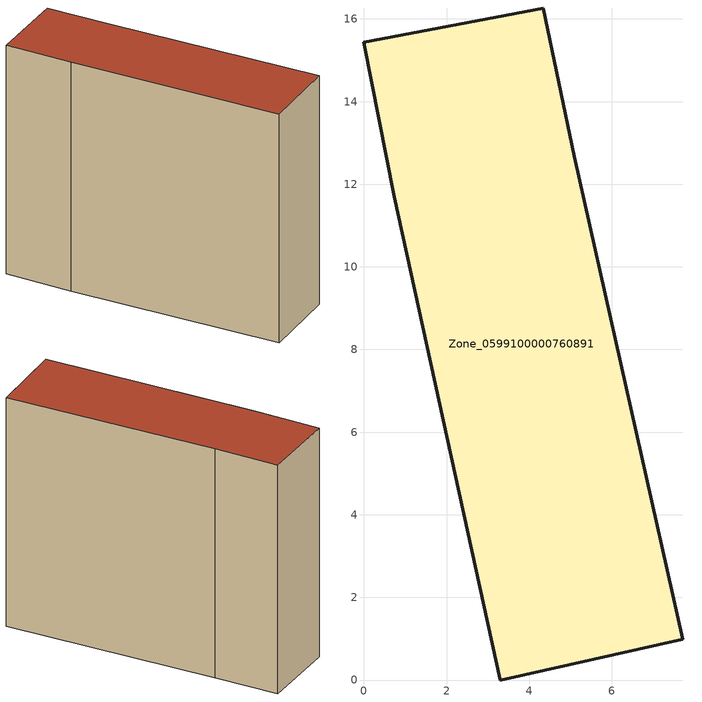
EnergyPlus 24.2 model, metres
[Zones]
Zone_0599100000760891
 floor ground (C_G): 0.73,11.7 0,15.44 4.33,16.27 5.09,12.68 7.71,0.99 3.3,0 z0
 wall outside (C_F): 0,15.44 0.73,11.7 3.3,0 7.71,0.99 5.09,12.68 4.33,16.27 0,15.44 z0:13.47
 roof outside (C_R): 7.71,0.99 5.09,12.68 4.33,16.27 0,15.44 0.73,11.7 3.3,0 z13.47
[BUILDING]
Pand.0599100000760891: North Axis=0; Terrain=City; Loads Convergence Tolerance Value=0.04; Temperature Convergence Tolerance Value=0.4; Solar Distribution=FullExterior; Maximum Number of Warmup Days=25; Minimum Number of Warmup Days=1
[Site:Location]
Rotterdam.The.Hague.AP_ZH_NLD Design_Conditions: Latitude=51.96; Longitude=4.45; Time Zone=1; Elevation=-4.5
[SITE:GROUNDTEMPERATURE:BUILDINGSURFACE]
18, 18, 18, 18, 18, 18, 18, 18, 18, 18, 18, 18
[MATERIAL] Thermal Absorptance=0.9; Solar Absorptance=0.7; Visible Absorptance=0.7
Name | Roughness | Thickness | Conductivity | Density | Specific Heat
G.TI.1992-2005 | MediumSmooth | 0.15 | 0.06 | 540 | 1210
F.TI.1992-2005 | Rough | 0.3 | 0.12 | 1920 | 840
R.TI.1992-2005 | MediumRough | 0.2 | 0.08 | 1500 | 1000
[CONSTRUCTION]
C_G: G.TI.1992-2005
C_F: F.TI.1992-2005
C_R: R.TI.1992-2005
[ZONE]
Zone_0599100000760891: Type=1; Multiplier=1; Ceiling Height=Autocalculate; Volume=Autocalculate; Floor Area=autocalculate; Part of Total Floor Area=Yes
[ZONEINFILTRATION:DESIGNFLOWRATE]
Infil_Zone_0599100000760891: Zone or ZoneList or Space or SpaceList=Zone_0599100000760891; Schedule=AlwaysOn; Design Flow Rate Calculation Method=Flow/Area; Flow Rate per Floor Area=0.0015; Constant Term Coefficient=1; Temperature Term Coefficient=0; Velocity Term Coefficient=0; Velocity Squared Term Coefficient=0
[HVACTEMPLATE:ZONE:IDEALLOADSAIRSYSTEM]
Zone_0599100000760891: Maximum Heating Supply Air Temperature=50; Minimum Cooling Supply Air Temperature=13; Maximum Heating Supply Air Humidity Ratio=0.0156; Minimum Cooling Supply Air Humidity Ratio=0.0077; Heating Limit=NoLimit; Cooling Limit=NoLimit; Dehumidification Control Type=ConstantSensibleHeatRatio; Cooling Sensible Heat Ratio=0.7; Dehumidification Setpoint=60; Humidification Control Type=None; Humidification Setpoint=30; Outdoor Air Method=None; Outdoor Air Flow Rate per Person=0.00944; Outdoor Air Flow Rate per Zone Floor Area=0; Outdoor Air Flow Rate per Zone=0; Demand Controlled Ventilation Type=None; Outdoor Air Economizer Type=NoEconomizer; Heat Recovery Type=None; Sensible Heat Recovery Effectiveness=0.7; Latent Heat Recovery Effectiveness=0.65
[ZONECONTROL:THERMOSTAT]
ThermostatControl_Zone_0599100000760891: Zone or ZoneList=Zone_0599100000760891; Control Type Schedule=DualSetpointControlType; Control 1=Thermostat_Zone_0599100000760891; Temperature Difference Between Cutout And Setpoint=0
[THERMOSTATSETPOINT:DUALSETPOINT]
Thermostat_Zone_0599100000760891: Heating Setpoint Temperature Schedule=HeatingSetpoint_Zone_0599100000760891; Cooling Setpoint Temperature Schedule=CoolingSetpoint_Zone_0599100000760891
[SCHEDULE:COMPACT]
HeatingSetpoint_Zone_0599100000760891: Through: 12/31, For: AllDays, Until: 24:00, 21
CoolingSetpoint_Zone_0599100000760891: Through: 12/31, For: AllDays, Until: 24:00, 24
DualSetpointControlType: Through: 12/31, For: AllDays, Until: 24:00, 4
AlwaysOn: Through: 12/31, For: AllDays, Until: 24:00, 1
